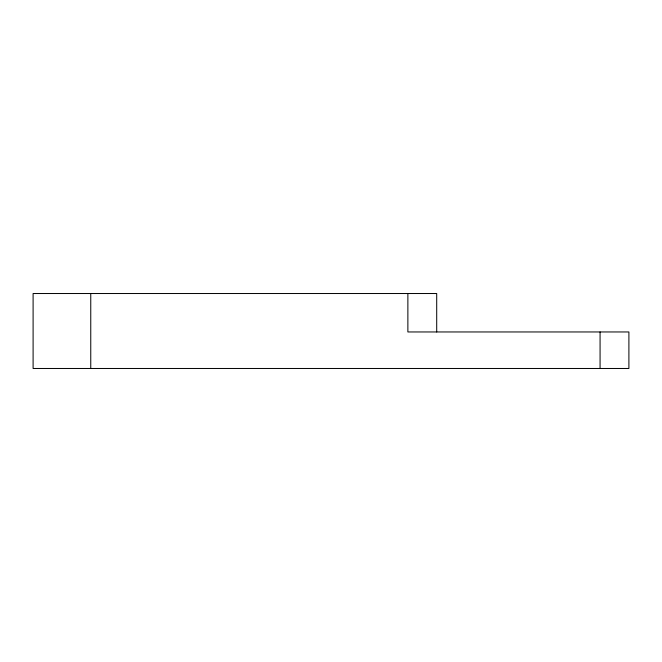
<?xml version="1.0" encoding="UTF-8"?>
<svg xmlns="http://www.w3.org/2000/svg" width="662" height="662" viewBox="0 0 662 662"><rect width="100%" height="100%" fill="white"/><g stroke="black" fill="none" stroke-linecap="round" stroke-linejoin="round"><path stroke-width="0.99" d="M600.07 331.96L600.07 368.477M436.705 331.96L436.705 293.523L33.1 293.523L33.1 368.477L628.9 368.477L628.9 331.96L407.875 331.96L407.875 293.523M90.76 293.523L90.76 368.477"/></g></svg>
